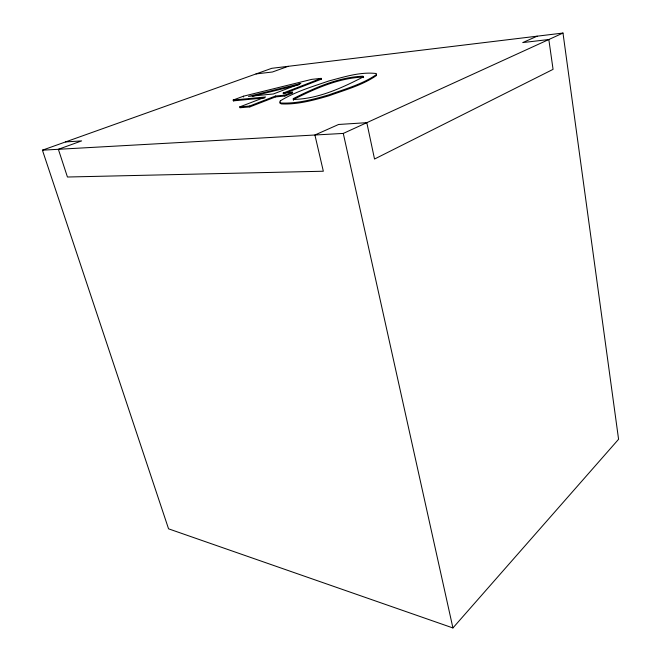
<?xml version="1.0" encoding="UTF-8"?>
<svg xmlns="http://www.w3.org/2000/svg" width="661" height="661" viewBox="0 0 661 661"><rect width="100%" height="100%" fill="white"/><g stroke="black" fill="none" stroke-linecap="round" stroke-linejoin="round"><path stroke-width="0.99" d="M452.925 627.95L618.58 439.276L562.99 33.05L271.745 68.314L42.42 150.179L168.555 528.825L452.925 627.95L343.282 133.423L562.99 33.05M537.153 36.181L522.744 42.585L548.828 39.52L553.067 69.355L374.531 159.037L366.814 122.673L338.589 124.475L314.917 135.001L323.336 171.232L67.439 177.016L58.366 149.295L81.625 140.9L65.555 141.925M239.745 106.892L249.602 106.033L275.406 96.052L284.643 95.176L292.435 92.143L292.633 92.994L284.85 96.035L275.612 96.894L249.817 106.9L239.968 107.751L239.745 106.892L265.565 96.977L233.184 100.042L233.399 100.852L264.764 97.911M284.354 93.507L321.32 79.171L321.139 78.362L311.752 79.361L243.413 96.209L233.184 100.042M283.404 93.879L283.205 93.036L321.139 78.362M233.399 100.852L235.258 100.158M288.188 66.323L272.472 71.991L256.014 73.925M252.642 96.225L298.954 84.782M319.445 79.37L321.32 79.171M283.205 93.036L292.435 92.143M42.42 150.179L343.282 133.423M279.859 103.091L281.28 103.909C297.566 104.686 313.645 100.257 329.153 95.738C345.166 89.871 362.327 85.294 376.464 75.519L376.456 74.387M363.633 77.668L363.178 77.056C338.622 78.023 314.966 88.681 293.385 99.547L293.451 100.332M243.413 96.209L243.62 97.01M249.602 106.033L249.817 106.9M275.406 96.052L275.612 96.894M284.643 95.176L284.85 96.035M280.347 100.836L279.644 102.199L281.065 103.017C297.359 103.769 313.43 99.34 328.947 94.829C344.968 88.971 362.129 84.393 376.283 74.652L376.283 73.52C360.385 71.652 344.29 76.916 328.996 80.915C312.488 86.641 295.293 91.615 280.347 100.836M363.451 76.808C342.001 87.93 317.908 99.034 293.244 99.439L293.178 98.663C314.776 87.814 338.44 77.188 362.996 76.197L363.451 76.808M300.73 83.484L273.365 93.986L248.495 96.39L300.73 83.484"/></g></svg>
